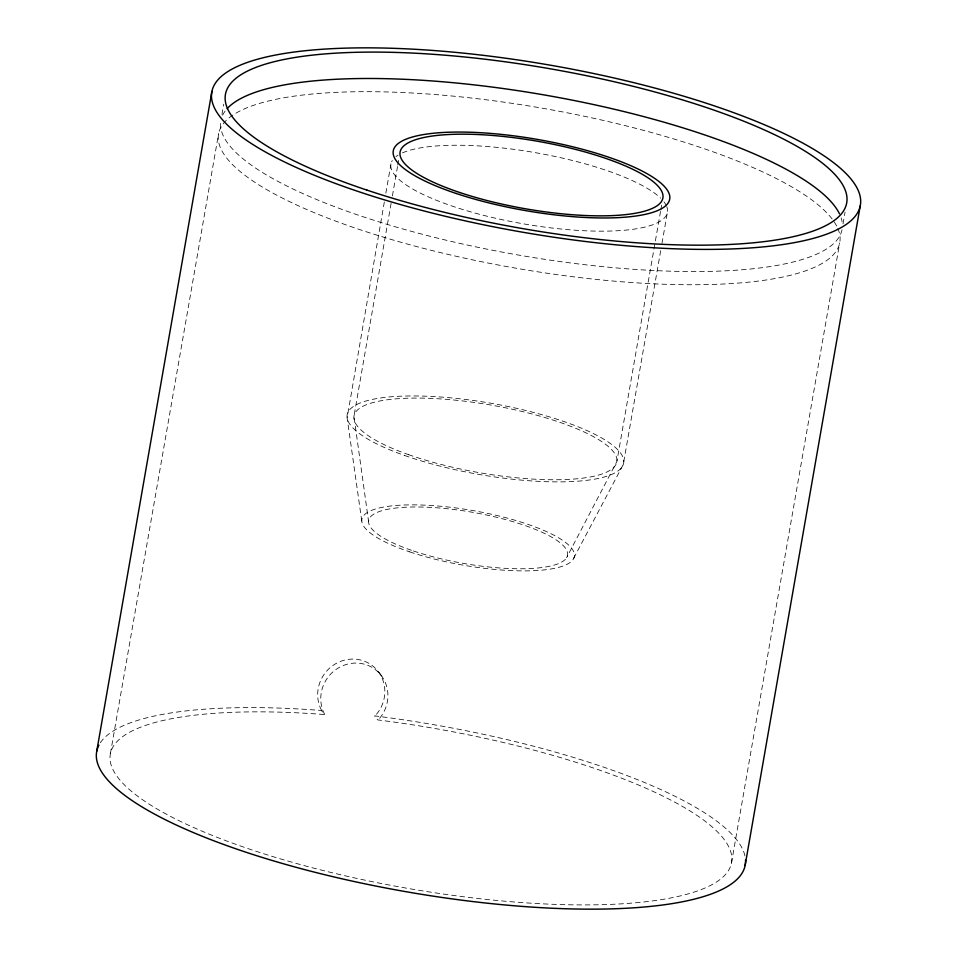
<?xml version="1.0" encoding="UTF-8"?>
<svg xmlns="http://www.w3.org/2000/svg" width="957" height="957" viewBox="0 0 957 957"><rect width="100%" height="100%" fill="white"/><g stroke="black" fill="none" stroke-linecap="round" stroke-linejoin="round"><path stroke-width="0.72" stroke-dasharray="4.79 3.59" d="M110.39 753.638L218.627 133.478M221.952 114.421L223.747 104.157M384.319 202.011L347.128 417.85L361.89 521.852M385.85 193.206L390.958 163.85M391.114 203.291L353.934 416.331L368.624 521.768M392.394 195.946L397.526 166.554M397.777 165.083L398.806 159.209M660.533 211.413L616.882 461.501L566.592 557.74M660.797 209.942L661.813 204.056M731.459 863.106L839.696 242.946M843.021 223.878L845.067 212.155M660.701 250.65L623.27 464.516L572.872 559.797M661.981 243.329L667.364 212.574M379.008 672.376L382.094 676.408M842.004 229.752A315.32 81.082 9.9 0 1 515.512 254.538A315.32 81.082 9.9 0 1 220.935 120.283M222.646 115.199A315.32 81.082 9.9 0 1 226.271 109.648M841.119 217.921A315.32 81.082 9.9 0 1 842.1 221.892M837.794 228.412A315.32 81.082 9.9 0 1 409.082 244.525A315.32 81.082 9.9 0 1 339.532 92.207A315.32 81.082 9.9 0 1 837.172 227.048M666.766 206.7A140.332 36.091 9.9 0 1 526.183 224.309A140.332 36.091 9.9 0 1 392.322 160.501M395.983 156.601A140.332 36.091 9.9 0 1 398.076 155.166M402.43 152.893A140.332 36.091 9.9 0 1 535.8 152.737A140.332 36.091 9.9 0 1 660.641 198.171M663.991 201.891A140.332 36.091 9.9 0 1 666.239 205.492M321.576 710.357A34.596 32.969 -52.1 0 1 332.713 665.629A34.596 32.969 -52.1 0 1 377.333 670.438A34.596 32.969 -52.1 0 1 374.857 716.111M100.341 742.752A329.184 84.647 9.9 0 1 321.373 710.477L324.459 714.52A315.32 81.082 9.9 0 0 199.953 830.281A315.32 81.082 9.9 0 0 715.537 882.593A315.32 81.082 9.9 0 0 377.728 719.915L374.63 715.884A329.184 84.647 9.9 0 1 744.953 855.941M324.674 714.389A34.584 32.993 -52.9 0 1 335.787 669.625A34.584 32.993 -52.9 0 1 380.396 674.446A34.584 32.993 -52.9 0 1 377.955 720.154M404.44 455.424A140.332 36.091 9.9 0 0 623.091 465.006A140.332 36.091 9.9 0 0 428.7 396.306A140.332 36.091 9.9 0 0 404.44 455.424M408.448 454.611A133.406 34.308 9.9 0 0 616.284 463.726A133.406 34.308 9.9 0 0 431.499 398.411A133.406 34.308 9.9 0 0 408.448 454.611M409.692 551.866A107.854 27.729 9.9 0 0 574.308 556.783A107.854 27.729 9.9 0 0 420.41 504.985A107.854 27.729 9.9 0 0 409.692 551.866M413.448 550.969A100.916 25.947 9.9 0 0 567.489 555.562A100.916 25.947 9.9 0 0 423.473 507.09A100.916 25.947 9.9 0 0 413.448 550.969"/><path stroke-width="1.44" d="M96.741 751.233L211.892 91.489M745.108 865.511L860.259 205.767A329.184 84.647 9.9 0 0 388.41 48.161A329.184 84.647 9.9 0 0 359.557 191.95A329.184 84.647 9.9 0 0 860.259 205.767M227.156 108.631A315.32 81.082 9.9 0 1 542.248 94.599A315.32 81.082 9.9 0 1 839.48 213.854M745.515 860.092A329.184 84.647 9.9 0 1 402.466 891.075A329.184 84.647 9.9 0 1 98.906 745.18M456.214 193.481A140.332 36.091 9.9 0 0 669.673 199.379A140.332 36.091 9.9 0 0 468.511 132.186A140.332 36.091 9.9 0 0 456.214 193.481M459.934 192.572A133.406 34.308 9.9 0 0 662.842 198.171A133.406 34.308 9.9 0 0 471.622 134.303A133.406 34.308 9.9 0 0 459.934 192.572M366.986 190.132A315.32 81.082 9.9 0 0 846.61 203.363A315.32 81.082 9.9 0 0 394.619 52.396A315.32 81.082 9.9 0 0 366.986 190.132"/></g></svg>
